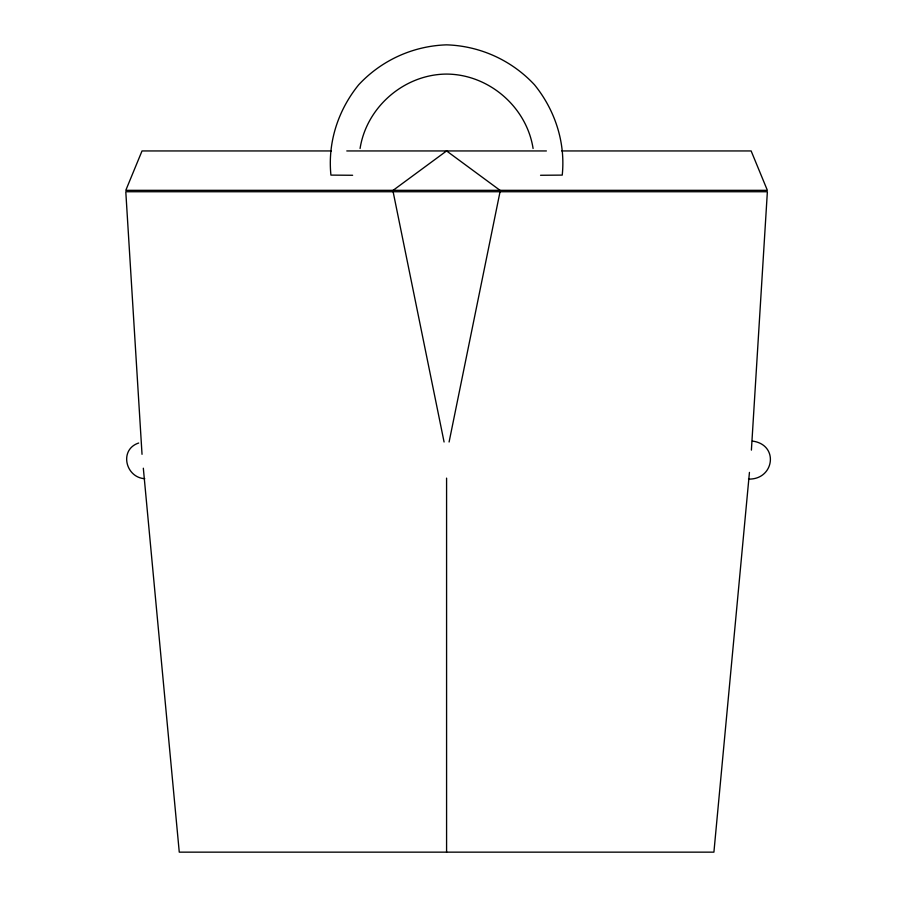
<?xml version="1.0" encoding="UTF-8"?>
<svg xmlns="http://www.w3.org/2000/svg" width="897" height="897" viewBox="0 0 897 897"><rect width="100%" height="100%" fill="white"/><g stroke="black" fill="none" stroke-linecap="round" stroke-linejoin="round"><path stroke-width="1.35" d="M751.394 450.115L767.372 191.734L125.793 191.734L142.029 454.308M749.443 472.394L713.911 852.15L179.265 852.15L143.329 468.212M449.094 441.997L500.044 191.734M360.078 148.487C366.559 106.855 404.446 74.272 446.583 74.081C488.719 74.272 526.606 106.855 533.087 148.487M393.121 190.332L446.583 150.943L500.044 190.332M138.665 443.028C118.909 449.509 125.378 477.518 144.776 478.695M748.479 479.088C774.346 479.828 779.347 444.62 752.415 441.077M540.543 175.274L562.24 175.106C565.603 142.455 555.064 110.118 534.466 84.755C511.638 60.245 480.052 45.904 446.583 44.85C413.113 45.904 381.528 60.245 358.71 84.755C338.102 110.118 327.562 142.455 330.926 175.106L352.622 175.274M331.385 150.943L142.029 150.943L125.793 190.332L767.372 190.332L751.137 150.943L561.78 150.943M346.78 150.943L546.385 150.943M393.121 191.734L444.082 441.997M446.583 478.123L446.583 852.15"/></g></svg>
